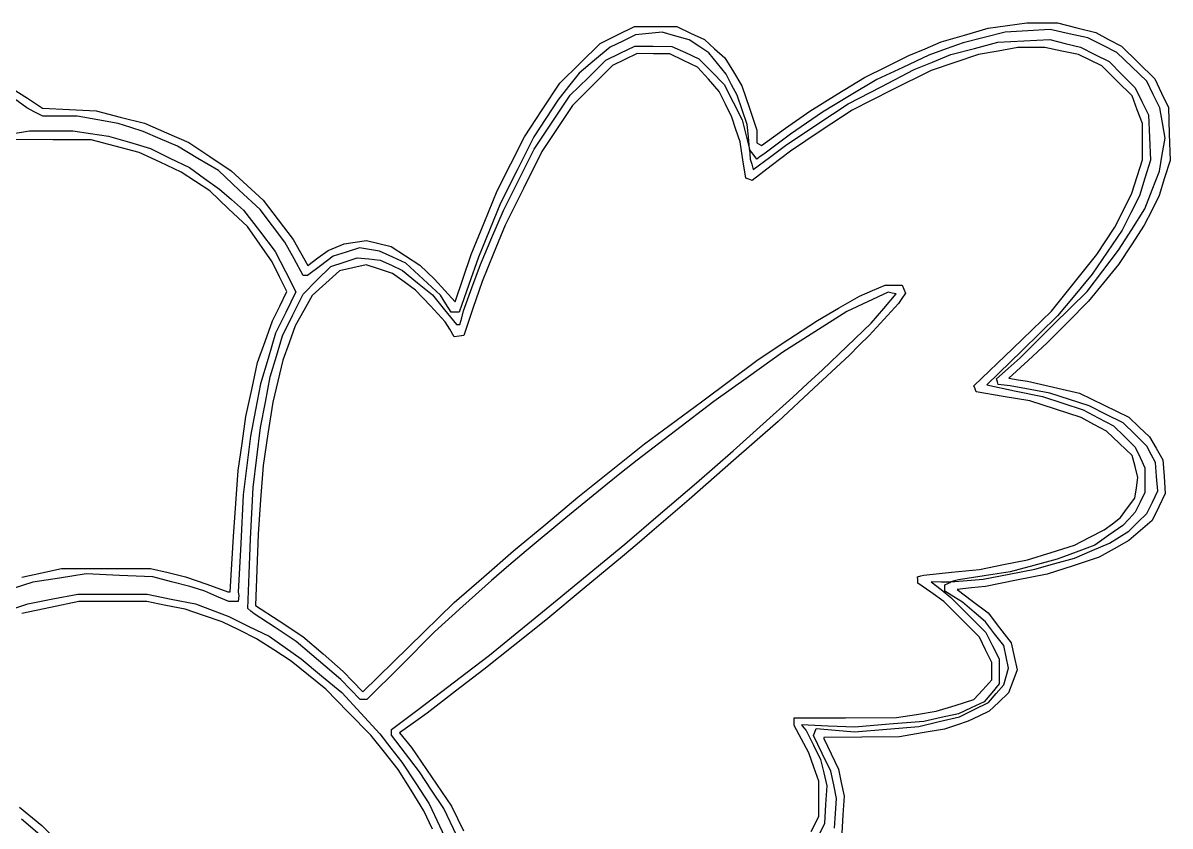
# Model space of a CAD drawing. Header units: millimetres. Extents: x 8 to 203, y 9 to 281.
# Drawn here: x 117.5 to 202.8, y 111.1 to 170.8 of the extents above; entities that cross this region are included whole.
import ezdxf

# ---------------------------------------------------------------- set-up
doc = ezdxf.new("R2010")
doc.units = ezdxf.units.MM
doc.layers.add('Capa_1', color=7, linetype='CONTINUOUS')

msp = doc.modelspace()

# ---------------------------------------------------------------- linework, layer by layer
at = {"layer": 'Capa_1', "color": 7}
for points in [[(116.73303, 165.90103), (117.86753, 165.17966), (119.00205, 164.45829), (120.98791, 164.356), (122.97377, 164.25372), (124.77147, 163.79179), (126.56917, 163.32986), (128.21135, 162.61088), (129.85353, 161.8919), (131.43532, 160.84768), (133.01711, 159.80346), (134.19766, 158.70779), (135.37821, 157.61211), (136.4913, 156.14653), (137.6044, 154.68094), (138.1488, 153.72388), (138.69321, 152.76682), (139.46041, 153.32012), (140.22759, 153.87343), (140.81712, 154.11929), (141.40664, 154.36515), (142.23315, 154.48811), (143.05965, 154.61108), (143.98369, 154.39116), (144.90774, 154.17122), (145.96337, 153.4817), (147.01899, 152.79217), (147.56965, 152.26426), (148.12031, 151.73634), (148.87962, 150.90406), (149.63895, 150.07176), (150.23589, 151.82091), (150.83282, 153.57006), (151.79951, 155.93813), (152.7662, 158.3062), (153.7836, 160.30877), (154.801, 162.31134), (156.11811, 164.31454), (157.43521, 166.31775), (158.92672, 167.79082), (160.41824, 169.26389), (161.69924, 169.88509), (162.98024, 170.50629), (164.54428, 170.50629), (166.10833, 170.50629), (167.13989, 170.02639), (168.17145, 169.5465), (168.92882, 168.86764), (169.68618, 168.18878), (170.32078, 167.15234), (170.95536, 166.1159), (171.51455, 164.45992), (172.07375, 162.80394), (172.07375, 162.34075), (172.07375, 161.87755), (172.24454, 161.77283), (172.41535, 161.66809), (174.20227, 162.95219), (175.98919, 164.23628), (178.02371, 165.48413), (180.05823, 166.73198), (181.71019, 167.55074), (183.36216, 168.36949), (184.55524, 168.86837), (185.74832, 169.36724), (187.49206, 169.88025), (189.2358, 170.39325), (190.6716, 170.58635), (192.1074, 170.77945), (193.25784, 170.77945), (194.40829, 170.77945), (195.82796, 170.4192), (197.24764, 170.05896), (198.19761, 169.55662), (199.14756, 169.05427), (200.38924, 167.83876), (201.6309, 166.62324), (202.13297, 165.55996), (202.63504, 164.49666), (202.69724, 162.53405), (202.75944, 160.57145), (202.35872, 159.26249), (201.95798, 157.95354), (201.40227, 156.85445), (200.84656, 155.75538), (199.89065, 154.2985), (198.93473, 152.84162), (197.81812, 151.4758), (196.7015, 150.10997), (195.1712, 148.56101), (193.64092, 147.01205), (192.21033, 145.70253), (190.77973, 144.39302), (191.47611, 144.2767), (192.1725, 144.16037), (194.09979, 143.71564), (196.02708, 143.2709), (197.8626, 142.37717), (199.6981, 141.48344), (200.46047, 140.76007), (201.22283, 140.0367), (201.72493, 139.18666), (202.22703, 138.33663), (202.31763, 137.08101), (202.40823, 135.8254), (201.91478, 134.82474), (201.42133, 133.82409), (200.56278, 133.07429), (199.70423, 132.3245), (198.59991, 131.71199), (197.49559, 131.09948), (195.5683, 130.46114), (193.64102, 129.82279), (191.34662, 129.37427), (189.05223, 128.92575), (188.00268, 128.80652), (186.95314, 128.68731), (188.09446, 127.82293), (189.23578, 126.95856), (190.09231, 125.84175), (190.94884, 124.72493), (191.17536, 123.72067), (191.40189, 122.71642), (191.07468, 121.86638), (190.74748, 121.01635), (190.03499, 120.33033), (189.3225, 119.64432), (188.54493, 119.28284), (187.76737, 118.92137), (186.88237, 118.62432), (185.99738, 118.32727), (184.33431, 118.04253), (182.67125, 117.75778), (179.85202, 117.72618), (177.03279, 117.69458), (177.03179, 117.66538), (177.03079, 117.63618), (177.57548, 116.49347), (178.12017, 115.35077), (178.33096, 114.34336), (178.54175, 113.33594), (178.45695, 111.96409), (178.37215, 110.59224)], [(149.7759, 110.3909), (148.79736, 112.41358), (147.89338, 113.77941), (146.9894, 115.14523), (145.95248, 116.51105), (144.91556, 117.87687), (144.91256, 118.07978), (144.90956, 118.28268), (146.79097, 119.70486), (148.67236, 121.12704), (150.44179, 122.46804), (152.21122, 123.80904), (157.23319, 127.93249), (162.25516, 132.05593), (164.91666, 134.3328), (167.57815, 136.60966), (168.94233, 137.80565), (170.30652, 139.00163), (172.52158, 140.99386), (174.73665, 142.98608), (175.83602, 143.99867), (176.9354, 145.01126), (178.74949, 146.7413), (180.56357, 148.47134), (181.4892, 149.564), (182.41484, 150.65666), (182.11611, 150.71416), (181.81738, 150.77166), (180.28047, 150.05709), (178.74356, 149.34253), (176.373, 147.83123), (174.00244, 146.31993), (171.43319, 144.49066), (168.86393, 142.66138), (166.01842, 140.48279), (163.17292, 138.3042), (162.00787, 137.3781), (160.84283, 136.45199), (157.87797, 134.01079), (154.91312, 131.56958), (153.62826, 130.46518), (152.3434, 129.36078), (150.23256, 127.44921), (148.12172, 125.53764), (145.60232, 123.02752), (143.08293, 120.51738), (142.84041, 120.51738), (142.59791, 120.51738), (141.87233, 121.26254), (141.14676, 122.00769), (139.4948, 123.42156), (137.84284, 124.83542), (136.28266, 125.86308), (134.72246, 126.89074), (134.48126, 127.09118), (134.24004, 127.29163), (134.34339, 129.86861), (134.44673, 132.44558), (134.55136, 134.35773), (134.65599, 136.26989), (134.92091, 138.5031), (135.18584, 140.73632), (135.55176, 142.61757), (135.91768, 144.49883), (136.37558, 146.01668), (136.83351, 147.53454), (137.59154, 149.08835), (138.34958, 150.64216), (139.38287, 151.66734), (140.41616, 152.69251), (141.39808, 153.01609), (142.38, 153.33967), (143.23179, 153.25447), (144.08356, 153.16937), (144.90954, 152.77905), (145.73552, 152.38874), (146.84852, 151.48399), (147.96152, 150.57923), (148.85037, 149.47973), (149.73922, 148.38023), (149.8742, 148.38023), (150.00918, 148.38023), (150.13547, 148.88104), (150.26176, 149.38184), (150.89976, 151.11188), (151.53777, 152.84193), (152.3857, 154.84514), (153.23362, 156.84835), (154.38169, 159.12472), (155.52976, 161.4011), (156.86348, 163.40431), (158.19719, 165.40751), (159.52265, 166.70705), (160.84812, 168.00657), (161.91874, 168.52814), (162.98934, 169.04971), (164.36598, 169.04271), (165.74262, 169.03571), (166.75214, 168.57304), (167.76168, 168.11037), (168.69584, 167.16323), (169.62999, 166.21607), (170.29759, 164.89377), (170.96519, 163.57148), (171.24527, 162.48689), (171.52534, 161.40231), (171.43164, 162.31286), (171.33784, 163.22341), (170.96702, 164.31606), (170.5962, 165.40872), (170.18852, 166.18777), (169.78084, 166.96681), (169.13841, 167.76529), (168.49598, 168.56376), (167.76178, 169.04216), (167.02757, 169.52054), (166.0318, 169.80872), (165.03603, 170.09691), (164.03718, 169.99463), (163.03833, 169.89234), (162.09613, 169.43385), (161.15393, 168.97534), (160.01392, 168.01153), (158.87392, 167.04771), (158.07413, 166.04611), (157.27435, 165.04451), (156.38318, 163.67868), (155.49203, 162.31286), (154.25579, 159.85437), (153.01955, 157.39589), (152.20104, 155.39268), (151.38254, 153.38947), (150.66992, 151.34171), (149.9573, 149.29396), (149.65105, 149.29298), (149.34481, 149.292), (148.95258, 149.92167), (148.56033, 150.55134), (147.26939, 151.73717), (145.97844, 152.923), (145.00926, 153.3779), (144.04008, 153.8328), (143.28656, 153.95235), (142.53305, 154.07189), (141.56462, 153.76014), (140.59619, 153.44839), (139.64041, 152.73601), (138.68464, 152.02365), (138.52416, 152.02365), (138.36367, 152.02365), (137.68105, 153.25916), (136.99844, 154.49466), (136.08251, 155.7081), (135.16658, 156.92154), (133.61244, 158.36419), (132.05829, 159.80684), (130.54537, 160.72052), (129.03245, 161.63419), (127.74759, 162.17929), (126.46273, 162.72439), (125.54497, 163.0111), (124.62722, 163.2978), (123.09265, 163.57929), (121.55807, 163.86079), (120.28437, 163.86079), (119.01068, 163.86079), (118.42325, 164.16203), (117.83583, 164.46327), (116.91807, 165.13785)], [(176.09979, 110.71569), (176.66298, 111.8339), (176.66298, 113.14212), (176.66298, 114.45036), (176.29897, 115.50005), (175.93497, 116.54975), (175.38121, 117.56411), (174.82747, 118.57847), (174.82756, 118.86482), (174.82766, 119.15118), (178.63625, 119.16568), (182.44485, 119.18018), (183.91326, 119.41176), (185.38167, 119.64336), (186.7844, 120.08195), (188.18713, 120.52056), (188.84935, 121.24779), (189.51157, 121.97504), (189.51157, 122.62318), (189.51157, 123.27132), (189.06031, 124.21773), (188.60904, 125.16414), (187.2774, 126.4827), (185.94577, 127.80127), (184.98421, 128.4843), (184.02265, 129.16733), (184.01365, 129.40069), (184.00465, 129.63404), (184.23409, 129.69824), (184.46352, 129.76244), (186.52853, 129.96982), (188.59353, 130.17721), (190.38311, 130.53998), (192.17268, 130.90276), (193.91642, 131.44045), (195.66016, 131.97813), (196.76146, 132.54622), (197.86278, 133.11431), (198.47186, 133.57255), (199.08095, 134.03077), (199.61009, 134.75549), (200.13921, 135.48019), (200.25588, 136.25207), (200.37254, 137.02396), (200.15662, 137.83051), (199.9407, 138.63705), (198.99231, 139.5476), (198.0439, 140.45815), (197.09904, 140.96083), (196.15417, 141.46352), (194.2529, 142.08143), (192.35164, 142.69935), (190.35802, 143.034), (188.36441, 143.36864), (188.27681, 143.59522), (188.18911, 143.8218), (191.06916, 146.59143), (193.94922, 149.36106), (195.63492, 151.46556), (197.32064, 153.57007), (197.98925, 154.59133), (198.65785, 155.61258), (199.29452, 156.8677), (199.93119, 158.12281), (200.3195, 159.37124), (200.7078, 160.61966), (200.7078, 161.95947), (200.7078, 163.29928), (200.32032, 164.32679), (199.93283, 165.35431), (198.80601, 166.47553), (197.6792, 167.59677), (196.81867, 168.01155), (195.95814, 168.42634), (194.70783, 168.68919), (193.45752, 168.95203), (192.44799, 168.94903), (191.43846, 168.94603), (189.98578, 168.68921), (188.53311, 168.43238), (186.77364, 167.83879), (185.01416, 167.24519), (182.07734, 165.77462), (179.14052, 164.30403), (176.84612, 162.77965), (174.55174, 161.25526), (173.13207, 160.16947), (171.71239, 159.08366), (171.47927, 159.17236), (171.24613, 159.26106), (171.03056, 160.60533), (170.81498, 161.9496), (170.51037, 162.85905), (170.20574, 163.76848), (169.73719, 164.7335), (169.26864, 165.69851), (168.4599, 166.59096), (167.65116, 167.4834), (166.62091, 167.98349), (165.59067, 168.48359), (164.38111, 168.49259), (163.17156, 168.50159), (162.2538, 168.06242), (161.33604, 167.62325), (159.84765, 166.13952), (158.35925, 164.65579), (157.2236, 162.93741), (156.08795, 161.21903), (154.72429, 158.48738), (153.36063, 155.75574), (152.50735, 153.66147), (151.65408, 151.5672), (150.97314, 149.56399), (150.29221, 147.56079), (149.93833, 147.50829), (149.58444, 147.45579), (149.248, 148.02088), (148.91154, 148.58598), (147.80713, 149.75733), (146.70273, 150.92867), (145.85135, 151.54834), (144.99998, 152.16799), (144.02167, 152.48519), (143.04335, 152.80238), (142.04901, 152.5816), (141.05465, 152.36082), (140.04191, 151.4425), (139.02918, 150.52418), (138.40078, 149.40671), (137.77238, 148.28924), (137.30855, 147.01001), (136.84473, 145.73078), (136.47219, 144.17452), (136.09966, 142.61827), (135.74112, 140.26362), (135.38259, 137.90898), (135.19809, 135.35944), (135.01359, 132.8099), (134.91999, 130.15359), (134.82629, 127.49727), (136.58509, 126.35477), (138.34387, 125.21227), (139.83627, 123.912), (141.32867, 122.61174), (142.05996, 121.84833), (142.79125, 121.08492), (146.19002, 124.40206), (149.58878, 127.71922), (151.7914, 129.63717), (153.99402, 131.55512), (156.38018, 133.55697), (158.76634, 135.55882), (161.24313, 137.53302), (163.71991, 139.50721), (167.94276, 142.6397), (172.1656, 145.7722), (174.3682, 147.22782), (176.57082, 148.68343), (178.13101, 149.58803), (179.6912, 150.49265), (180.64298, 150.89335), (181.59477, 151.29405), (182.22941, 151.29405), (182.86407, 151.29405), (182.97964, 150.99523), (183.09522, 150.6964), (182.84112, 150.31232), (182.58701, 149.92823), (181.49071, 148.74452), (180.39442, 147.56081), (179.67436, 146.83236), (178.95431, 146.10392), (176.29416, 143.64178), (173.634, 141.17965), (170.33008, 138.27835), (167.02616, 135.37704), (165.64952, 134.18369), (164.27288, 132.99032), (163.17158, 132.07025), (162.07028, 131.15016), (159.22522, 128.78817), (156.38018, 126.42619), (154.08578, 124.59363), (151.7914, 122.76107), (149.68056, 121.13089), (147.56972, 119.50071), (146.53781, 118.77225), (145.50589, 118.0438), (145.95141, 117.50507), (146.39693, 116.96634), (147.8847, 114.78102), (149.37246, 112.5957), (150.26255, 110.75467)], [(116.36645, 162.48469), (118.01841, 162.76509), (119.63521, 162.76566), (121.25201, 162.76624), (122.57203, 162.57186), (123.89205, 162.37748), (125.45224, 161.91859), (127.01243, 161.45971), (128.46063, 160.74495), (129.90885, 160.0302), (131.03035, 159.23354), (132.15187, 158.43687), (133.0443, 157.65437), (133.93673, 156.87185), (135.10302, 155.33779), (136.26929, 153.80373), (137.04321, 152.3042), (137.81712, 150.80469), (137.06401, 149.27343), (136.3109, 147.74218), (135.74842, 145.86103), (135.18594, 143.97988), (134.81977, 142.03672), (134.45361, 140.09356), (134.17955, 137.90825), (133.90549, 135.72293), (133.72242, 132.11011), (133.53935, 128.49728), (133.55565, 128.37685), (133.57195, 128.25642), (133.55025, 128.02878), (133.52855, 127.80114), (133.17667, 127.80114), (132.82479, 127.80114), (131.9377, 128.18505), (131.05061, 128.56897), (130.49996, 128.74021), (129.94931, 128.91144), (128.57267, 129.2738), (127.19603, 129.63616), (124.71809, 129.74417), (122.24015, 129.8522), (120.25528, 129.54205), (118.27041, 129.23192), (116.04897, 128.51599)], [(117.46719, 129.60221), (118.93561, 129.92856), (120.40401, 130.25491), (123.70795, 130.25691), (127.01187, 130.25891), (128.31897, 129.94336), (129.62609, 129.62783), (131.19522, 129.07835), (132.76435, 128.52886), (132.85075, 128.52886), (132.93715, 128.52886), (133.05643, 130.5776), (133.1757, 132.62633), (133.356, 135.08482), (133.53631, 137.5433), (133.81862, 139.54651), (134.10094, 141.54972), (134.53653, 143.55293), (134.97213, 145.55614), (135.52612, 147.10407), (136.08012, 148.65201), (136.61727, 149.74467), (137.15443, 150.83733), (136.60256, 151.92999), (136.05069, 153.02265), (135.13848, 154.33577), (134.22626, 155.64891), (132.82168, 156.97669), (131.41708, 158.30448), (130.35093, 159.00388), (129.28477, 159.70326), (127.72721, 160.42744), (126.16965, 161.1516), (124.38814, 161.62172), (122.60662, 162.09185), (119.76158, 162.10215), (116.91654, 162.11245)], [(177.83953, 110.95626), (177.91313, 112.06383), (177.98673, 113.17141), (177.77571, 114.1799), (177.5647, 115.18838), (176.92259, 116.51769), (176.2805, 117.84702), (176.379, 118.10195), (176.4776, 118.35689), (177.90101, 118.23513), (179.32443, 118.11336), (181.71059, 118.31598), (184.09676, 118.51858), (185.61055, 118.87754), (187.12434, 119.23651), (188.19618, 119.77331), (189.268, 120.31013), (189.83862, 120.95493), (190.40926, 121.59972), (190.58381, 122.22697), (190.75837, 122.85422), (190.57856, 123.69071), (190.39874, 124.52719), (189.7257, 125.40986), (189.05264, 126.29253), (188.20223, 127.01897), (187.35181, 127.74541), (186.68792, 128.15249), (186.02405, 128.55957), (186.02405, 128.8027), (186.02405, 129.04584), (186.25349, 129.13764), (186.48293, 129.22944), (185.75279, 129.24384), (185.02264, 129.25824), (185.75279, 128.6832), (186.48293, 128.10816), (187.78374, 126.79796), (189.08455, 125.48776), (189.57336, 124.51455), (190.06218, 123.54132), (190.06218, 122.61697), (190.06218, 121.69261), (189.50763, 121.02513), (188.95308, 120.35765), (187.99333, 119.91189), (187.03358, 119.46612), (185.74872, 119.18041), (184.46386, 118.8947), (181.9028, 118.68325), (179.34173, 118.47181), (177.36479, 118.55111), (175.38784, 118.63041), (175.55633, 118.42898), (175.72483, 118.22755), (176.26169, 117.14139), (176.79855, 116.05523), (177.02863, 115.08157), (177.2587, 114.10792), (177.1726, 112.71415), (177.0865, 111.32037), (176.66584, 110.44464)], [(115.67887, 126.88311), (117.90687, 127.63539), (119.75843, 127.9915), (121.60997, 128.34759), (124.19023, 128.34759), (126.7705, 128.34759), (128.56144, 127.98549), (130.35238, 127.62338), (131.599, 127.15785), (132.84563, 126.6923), (134.33391, 125.9555), (135.82218, 125.21869), (137.01526, 124.38465), (138.20834, 123.55061), (139.71794, 122.29116), (141.22752, 121.03172), (142.63641, 119.49616), (144.0453, 117.9606), (144.87031, 116.91683), (145.69532, 115.87307), (146.71073, 114.32513), (147.72614, 112.7772), (148.4943, 111.13821), (149.26246, 109.49922)], [(147.97806, 110.88102), (147.33386, 112.26267), (146.37229, 113.79478), (145.41072, 115.32689), (144.39235, 116.60166), (143.37398, 117.87642), (141.70875, 119.57907), (140.04354, 121.28171), (138.75868, 122.33059), (137.47382, 123.37948), (136.18896, 124.20156), (134.9041, 125.02364), (133.61924, 125.66024), (132.33438, 126.29685), (130.95774, 126.76219), (129.58112, 127.22754), (128.16632, 127.51448), (126.75154, 127.80141), (124.21998, 127.80041), (121.6884, 127.79941), (119.57756, 127.36021), (117.46672, 126.92101)], [(117.28246, 112.51364), (118.93567, 111.1573), (121.60673, 108.50722)], [(119.48618, 109.88022), (117.4279, 111.6206)]]:
    msp.add_lwpolyline(points, dxfattribs=at)
msp.add_lwpolyline([(187.67606, 129.36842), (188.86915, 129.46512), (190.79643, 129.82909), (192.72372, 130.19305), (194.19213, 130.61229), (195.66054, 131.03155), (196.96273, 131.58158), (198.26491, 132.13161), (198.98179, 132.58453), (199.69867, 133.03744), (200.36416, 133.68413), (201.02964, 134.33082), (201.44363, 135.17929), (201.85762, 136.02776), (201.76192, 137.07514), (201.66612, 138.12253), (201.35157, 138.72603), (201.03702, 139.32954), (200.16064, 140.19903), (199.28426, 141.06853), (198.02304, 141.69714), (196.76181, 142.32573), (195.2934, 142.79771), (193.82499, 143.26968), (192.35658, 143.54251), (190.88817, 143.81533), (190.44367, 143.86673), (189.99917, 143.91813), (189.92977, 144.12729), (189.86037, 144.33645), (190.74132, 145.11989), (191.62228, 145.90333), (194.10913, 148.37082), (196.59598, 150.83831), (197.7664, 152.37183), (198.9368, 153.90534), (199.90762, 155.43955), (200.87845, 156.97375), (201.42401, 158.37733), (201.96958, 159.78092), (202.18403, 161.00272), (202.39849, 162.22453), (202.19793, 163.35421), (201.99736, 164.48387), (201.51138, 165.46938), (201.0254, 166.4549), (199.92022, 167.52451), (198.81504, 168.59411), (197.73482, 169.12966), (196.65458, 169.66523), (195.25535, 169.97408), (193.85611, 170.28294), (192.18854, 170.18334), (190.52097, 170.08374), (188.96079, 169.69125), (187.4006, 169.29876), (186.11574, 168.84512), (184.83088, 168.39148), (182.90359, 167.48074), (180.97631, 166.57), (178.95724, 165.3658), (176.93818, 164.16161), (175.74509, 163.3428), (174.55201, 162.52399), (173.56464, 161.78021), (172.57727, 161.03642), (172.31492, 160.85432), (172.05257, 160.67221), (171.78799, 161.02571), (171.52341, 161.37921), (171.54171, 161.02571), (171.56001, 160.67221), (171.67937, 160.27733), (171.79873, 159.88247), (172.99182, 160.78488), (174.1849, 161.68728), (176.5097, 163.23275), (178.83448, 164.7782), (181.29227, 166.04446), (183.75007, 167.31072), (185.11193, 167.86789), (186.47379, 168.42507), (188.22205, 168.88719), (189.97031, 169.34931), (191.89761, 169.44984), (193.82489, 169.55037), (194.96744, 169.25921), (196.10998, 168.96807), (197.17006, 168.43644), (198.23013, 167.90481), (199.20054, 166.92908), (200.17096, 165.95335), (200.66895, 164.95174), (201.16695, 163.95015), (201.23055, 162.26516), (201.29415, 160.58018), (200.89614, 159.26035), (200.49812, 157.94052), (199.84408, 156.66575), (199.19006, 155.39098), (198.08768, 153.75199), (196.9853, 152.113), (195.68662, 150.56506), (194.38794, 149.01713), (191.76905, 146.45091), (189.15017, 143.88471), (191.21218, 143.46273), (193.2742, 143.04075), (194.78402, 142.53638), (196.29383, 142.03201), (197.42059, 141.43616), (198.54734, 140.84032), (199.36282, 140.05399), (200.1783, 139.26767), (200.53092, 138.49699), (200.88353, 137.72632), (200.88353, 136.81577), (200.88353, 135.90521), (200.53143, 135.17678), (200.17934, 134.44834), (199.71928, 133.94868), (199.25921, 133.44902), (198.21456, 132.72298), (197.16991, 131.99695), (195.77271, 131.46621), (194.37552, 130.93548), (192.63178, 130.47398), (190.88804, 130.01247), (188.96075, 129.71475), (187.03346, 129.41704), (186.75814, 129.34434), (186.48281, 129.27164)], close=True, dxfattribs=at)

doc.saveas('drawing.dxf')
